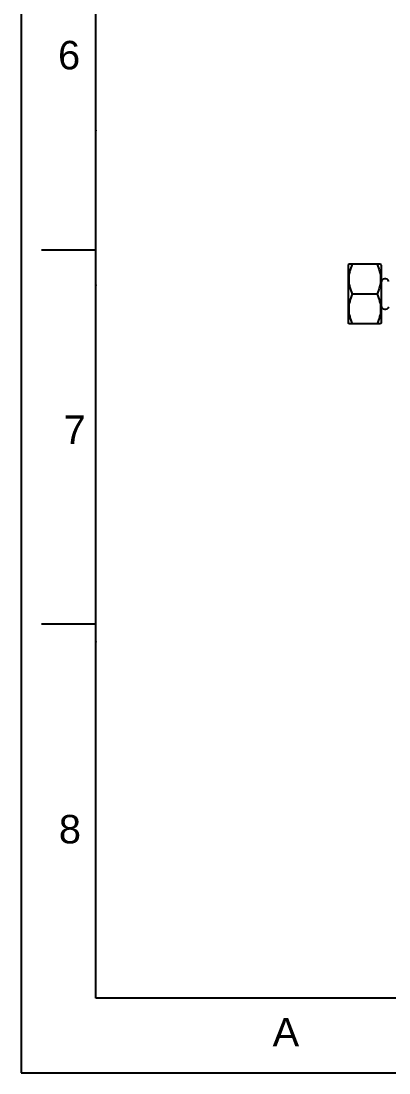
# Model space of a CAD drawing. Header units: millimetres. Extents: x 6330 to 7158, y 1153 to 2324.
# Drawn here: x 6330 to 6467.2, y 1152.9 to 1545.1 of the extents above; entities that cross this region are included whole.
import ezdxf

# ---------------------------------------------------------------- set-up
doc = ezdxf.new("R2010")
doc.units = ezdxf.units.MM
doc.styles.get("Standard").update_dxf_attribs({"font": 'arial.ttf'})

msp = doc.modelspace()

# ---------------------------------------------------------------- linework, layer by layer
at = {"color": 7, "linetype": 'Continuous'}
for p, q in [((6330.03, 2324.25), (6330.03, 1152.91)), ((6357.92, 1459.69), (6337.65, 1459.69)), ((6452.22, 1454.38), (6452, 1454.1)), ((6452, 1454.1), (6452, 1432.45)), ((6464.1, 1454.38), (6452.22, 1454.38)), ((6464.31, 1454.1), (6464.1, 1454.38)), ((6464.31, 1454.1), (6464.31, 1432.45)), ((6462.81, 1443.27), (6453.51, 1443.27)), ((6452.22, 1432.17), (6452, 1432.45)), ((6464.1, 1432.17), (6452.22, 1432.17)), ((6464.31, 1432.45), (6464.1, 1432.17)), ((6357.92, 1320.24), (6337.65, 1320.24)), ((6330.03, 1152.91), (7158.33, 1152.91))]:
    msp.add_line(p, q, dxfattribs=at)
at = {"linetype": 'Continuous'}
for p, q in [((6357.92, 1180.8), (6357.92, 2296.36)), ((7130.44, 1180.8), (6357.92, 1180.8))]:
    msp.add_line(p, q, dxfattribs=at)
at = {"color": 7, "linetype": 'Continuous'}
for centre, start, end in [((6465.81, 1447.47), 21.5938, 177.971), ((6465.81, 1439.08), 182.029, 338.4062)]:
    msp.add_arc(centre, 1.5, start, end, dxfattribs=at)
for points in [[(6453.51, 1454.38), (6453.12, 1453.5), (6452.47, 1451.69), (6452.09, 1448.83), (6452.47, 1445.96), (6453.12, 1444.16), (6453.51, 1443.27)], [(6462.81, 1454.38), (6463.19, 1453.5), (6463.84, 1451.69), (6464.22, 1448.83), (6463.84, 1445.96), (6463.19, 1444.16), (6462.81, 1443.27)], [(6453.51, 1443.27), (6453.12, 1442.39), (6452.47, 1440.59), (6452.09, 1437.72), (6452.47, 1434.86), (6453.12, 1433.05), (6453.51, 1432.17)], [(6462.81, 1443.27), (6463.19, 1442.39), (6463.84, 1440.59), (6464.22, 1437.72), (6463.84, 1434.86), (6463.19, 1433.05), (6462.81, 1432.17)]]:
    msp.add_open_spline(points, degree=3, knots=[0, 0, 0, 0, 0.251527, 0.5, 0.748473, 1, 1, 1, 1], dxfattribs=at)
for p in [(6357.92, 1504.29), (6357.92, 1504.29), (6357.92, 1446.58), (6357.92, 1446.58), (6357.92, 1313.69), (6357.92, 1313.69)]:
    msp.add_point(p)

# ---------------------------------------------------------------- texts
at = {"char_height": 10.63, "attachment_point": 5}
for s, width, insert in [('6', 69.7226, (6347.95, 1532.28)), ('7', 69.7226, (6350.03, 1392.73)), ('8', 69.7226, (6348.25, 1243.72)), ('A', 13.9445, (6428.78, 1168.14))]:
    msp.add_mtext_dynamic_manual_height_columns(s, width=width, gutter_width=17.43, heights=[0], dxfattribs=dict(at, insert=insert))

doc.saveas('drawing.dxf')
